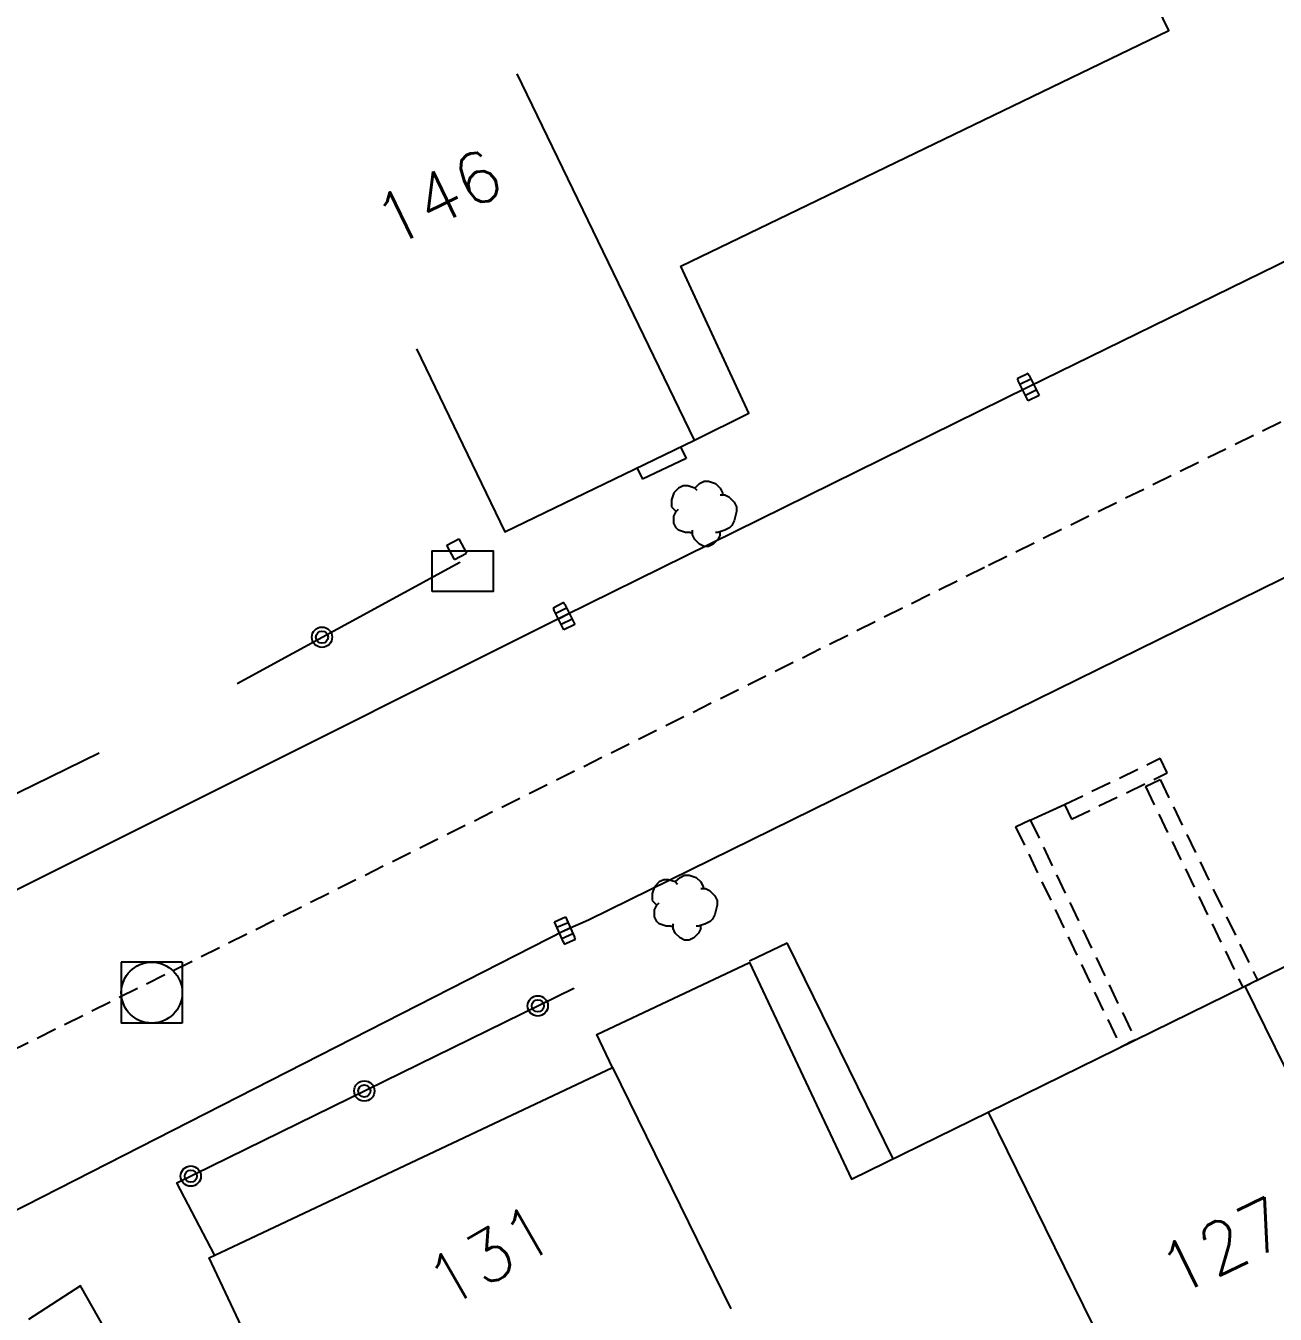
# Model space of a CAD drawing. Header units: millimetres. Extents: x 135999 to 137000, y 128000 to 129000.
# Drawn here: x 136190.91 to 136221.62, y 128768.25 to 128799.91 of the extents above; entities that cross this region are included whole.
import ezdxf
from ezdxf.enums import TextEntityAlignment as Align

# ---------------------------------------------------------------- set-up
doc = ezdxf.new("R2010")
doc.units = ezdxf.units.MM
doc.linetypes.add('DASHED', pattern=[0.75, 0.5, -0.25])
doc.layers.get('0').update_dxf_attribs({"linetype": 'CONTINUOUS'})
for name, color, linetype in [('W0001', 6, 'DASHED'), ('W0008', 7, 'CONTINUOUS'), ('W0100', 7, 'CONTINUOUS'), ('W0105', 7, 'CONTINUOUS'), ('W0112', 1, 'DASHED'), ('W0300', 7, 'CONTINUOUS'), ('W0322', 7, 'CONTINUOUS'), ('W0400', 7, 'CONTINUOUS'), ('W0420', 7, 'CONTINUOUS'), ('W0991', 7, 'CONTINUOUS'), ('W1102', 7, 'CONTINUOUS'), ('W1471', 7, 'CONTINUOUS')]:
    doc.layers.add(name, color=color, linetype=linetype)
doc.styles.get("Standard").update_dxf_attribs({"font": 'romans.shx', "width": 0.85})

# ---------------------------------------------------------------- blocks, each defined once
blk = doc.blocks.new('T400')
for p, q in [((-0.15, 0.3), (0.15, 0.3)), ((-0.15, -0.25), (-0.15, 0.3)), ((-0.15, 0.15), (0.15, 0.15)), ((-0.15, 0), (0.15, 0)), ((0.15, 0.3), (0.15, -0.25)), ((-0.15, -0.15), (0.15, -0.15)), ((-0.15, -0.25), (-0.15, -0.3)), ((-0.15, -0.3), (0.15, -0.3)), ((0.15, -0.3), (0.15, -0.25))]:
    blk.add_line(p, q)
blk = doc.blocks.new('T1471')
at = {"color": 0, "linetype": 'Continuous', "flags": 128}
blk.add_lwpolyline([(-0.75, -0.5), (-0.75, 0.5), (0.75, 0.5), (0.75, -0.5), (-0.75, -0.5)], dxfattribs=at)
blk = doc.blocks.new('T300')
for p, q in [((-0.571, 0.686), (-0.686, 0.629)), ((-0.457, 0.686), (-0.571, 0.686)), ((-0.286, 0.629), (-0.457, 0.686)), ((-0.286, 0.629), (-0.171, 0.743)), ((-0.171, 0.743), (-0.057, 0.8)), ((-0.057, 0.8), (0.057, 0.8)), ((0.057, 0.8), (0.229, 0.743)), ((0.229, 0.743), (0.343, 0.629)), ((-0.8, 0.514), (-0.857, 0.343)), ((-0.857, 0.343), (-0.857, 0.171)), ((-0.686, 0.629), (-0.8, 0.514)), ((-0.229, 0.571), (-0.286, 0.629)), ((0.343, 0.629), (0.4, 0.514)), ((0.457, 0.457), (0.343, 0.457)), ((0.4, 0.514), (0.4, 0.457)), ((0.571, 0.4), (0.457, 0.457)), ((0.571, 0.4), (0.686, 0.286)), ((-0.857, 0.171), (-0.743, 0.057)), ((-0.8, -0.057), (-0.743, 0.057)), ((-0.743, 0.057), (-0.686, 0.114)), ((0.686, 0.286), (0.743, 0.171)), ((0.743, 0.057), (0.686, -0.171)), ((0.743, 0.171), (0.743, 0.057)), ((-0.8, -0.171), (-0.8, -0.057)), ((-0.8, -0.229), (-0.8, -0.171)), ((-0.743, -0.343), (-0.8, -0.229)), ((0.629, -0.286), (0.571, -0.343)), ((0.686, -0.171), (0.629, -0.286)), ((-0.686, -0.4), (-0.743, -0.343)), ((-0.514, -0.457), (-0.686, -0.4)), ((-0.4, -0.457), (-0.514, -0.457)), ((-0.4, -0.457), (-0.343, -0.457)), ((-0.343, -0.457), (-0.343, -0.4)), ((-0.343, -0.514), (-0.343, -0.457)), ((-0.286, -0.629), (-0.343, -0.514)), ((-0.171, -0.743), (-0.286, -0.629)), ((0.286, -0.457), (0.229, -0.457)), ((0.286, -0.629), (0.229, -0.686)), ((0.457, -0.4), (0.286, -0.457)), ((0.343, -0.514), (0.286, -0.629)), ((0.343, -0.514), (0.343, -0.457)), ((0.571, -0.343), (0.457, -0.4)), ((-0.057, -0.8), (-0.171, -0.743)), ((0.057, -0.8), (-0.057, -0.8)), ((0.171, -0.743), (0.057, -0.8)), ((0.229, -0.686), (0.171, -0.743))]:
    blk.add_line(p, q)
blk = doc.blocks.new('T420')
for p, q in [((0.75, 0.75), (-0.75, 0.75)), ((-0.75, 0.75), (-0.75, -0.75)), ((0.75, 0.75), (0.75, -0.75)), ((0.75, -0.75), (-0.75, -0.75))]:
    blk.add_line(p, q)
blk.add_ellipse((0, 0), major_axis=(-0.53, 0.53), ratio=1, start_param=3.926991, end_param=10.210176)
blk = doc.blocks.new('t322o')
at = {"color": 0, "linetype": 'Continuous'}
for radius in [0.25, 0.15]:
    blk.add_circle((0, 0), radius, dxfattribs=at)

msp = doc.modelspace()

# ---------------------------------------------------------------- linework, layer by layer
at = {"layer": 'W0001'}
msp.add_lwpolyline([(136000, 128584.107), (136009.406, 128595.152), (136022.774, 128610.824), (136041.53, 128632.878), (136059.85, 128654.346), (136076.81, 128674.176), (136094.364, 128694.815), (136123.932, 128729.484), (136134.516, 128741.83), (136142.57, 128753.845), (136153.439, 128757.198), (136158.678, 128758.998), (136173.73, 128766.358), (136214.573, 128786.657), (136266.834, 128812.284), (136292.126, 128824.748), (136310.908, 128833.918), (136326.68, 128841.701)], dxfattribs=at)
at = {"layer": 'W0008'}
for points in [[(136328.162, 128838.521), (136303.877, 128826.533), (136292.036, 128820.765), (136264.644, 128807.331), (136261.113, 128805.578), (136228.143, 128789.412), (136225.764, 128788.27), (136204.74, 128777.937), (136204.162, 128777.681), (136190.915, 128770.922), (136177.351, 128764.262), (136162.924, 128757.169), (136151.877, 128751.866), (136146.188, 128749.49), (136143.929, 128747.372), (136141.932, 128745.172), (136125.692, 128726.329), (136117.284, 128716.531), (136101.838, 128698.405), (136083.32, 128676.702), (136077.835, 128670.285), (136075.231, 128667.246), (136063.987, 128654.092)], [(136291.603, 128831.345), (136291.752, 128830.502), (136291.635, 128829.507), (136291.477, 128829.069), (136290.594, 128827.98), (136289.75, 128827.414), (136274.763, 128820.042), (136250.104, 128807.967), (136244.74, 128805.323), (136222.428, 128794.394), (136215.548, 128791.028), (136204.137, 128785.4), (136185.383, 128776.023), (136174.918, 128770.817), (136157.04, 128762.037), (136144.949, 128759.57), (136143.064, 128759.36), (136140.591, 128759.206), (136137.935, 128759.159), (136134.505, 128759.271), (136131.724, 128759.306), (136126.87, 128758.83)]]:
    msp.add_lwpolyline(points, dxfattribs=at)
at = {"layer": 'W0100'}
for points in [[(136200.511, 128791.974), (136202.689, 128787.473), (136207.347, 128789.726), (136208.681, 128790.388), (136207.015, 128794.001), (136219.005, 128799.794), (136216.829, 128804.296)], [(136197.548, 128765.116), (136195.416, 128769.639), (136205.33, 128774.312), (136204.946, 128775.126), (136208.697, 128776.894), (136211.207, 128771.568), (136214.568, 128773.217), (136220.876, 128776.308), (136227.087, 128779.367), (136233.389, 128782.483), (136239.636, 128785.564), (136245.913, 128788.654), (136252.251, 128791.692)], [(136204.946, 128775.126), (136208.697, 128776.894), (136211.207, 128771.568), (136214.568, 128773.217), (136220.876, 128776.308), (136227.087, 128779.367), (136233.389, 128782.483), (136239.636, 128785.564), (136245.913, 128788.654), (136252.251, 128791.692)]]:
    msp.add_lwpolyline(points, dxfattribs=at)
at = {"layer": 'W0105'}
for p, q in [((136207.005, 128789.561), (136207.143, 128789.275)), ((136207.143, 128789.275), (136206.072, 128788.767)), ((136205.938, 128789.044), (136206.072, 128788.767)), ((136215.601, 128780.39), (136216.441, 128780.775)), ((136208.699, 128776.935), (136209.622, 128777.379)), ((136212.227, 128772.069), (136209.622, 128777.379))]:
    msp.add_line(p, q, dxfattribs=at)
at = {"layer": 'W0112'}
for points in [[(136201.45, 128786.798), (136201.263, 128787.152), (136201.557, 128787.307), (136201.744, 128786.953), (136201.744, 128786.953), (136201.744, 128786.953), (136201.744, 128786.953), (136201.744, 128786.953), (136201.744, 128786.953), (136201.744, 128786.953), (136201.744, 128786.953), (136201.744, 128786.953), (136201.744, 128786.953), (136201.744, 128786.953), (136201.744, 128786.953), (136201.744, 128786.953), (136201.744, 128786.953), (136201.744, 128786.953), (136201.744, 128786.953), (136201.744, 128786.953), (136201.744, 128786.953), (136201.744, 128786.953), (136201.744, 128786.953), (136201.744, 128786.953), (136201.744, 128786.953), (136201.744, 128786.953), (136201.744, 128786.953), (136201.744, 128786.953), (136201.744, 128786.953), (136201.744, 128786.953), (136201.744, 128786.953), (136201.744, 128786.953), (136201.744, 128786.953), (136201.744, 128786.953), (136201.744, 128786.953), (136201.744, 128786.953), (136201.744, 128786.953), (136201.744, 128786.953), (136201.744, 128786.953), (136201.744, 128786.953), (136201.744, 128786.953), (136201.744, 128786.953), (136201.744, 128786.953), (136201.744, 128786.953), (136201.744, 128786.953), (136201.744, 128786.953), (136201.744, 128786.953), (136201.744, 128786.953), (136201.744, 128786.953), (136201.744, 128786.953), (136201.744, 128786.953), (136201.744, 128786.953), (136201.744, 128786.953), (136201.744, 128786.953), (136201.744, 128786.953), (136201.744, 128786.953), (136201.744, 128786.953), (136201.744, 128786.953), (136201.744, 128786.953), (136201.744, 128786.953), (136201.744, 128786.953), (136201.744, 128786.953), (136201.744, 128786.953), (136201.744, 128786.953), (136201.744, 128786.953), (136201.744, 128786.953), (136201.744, 128786.953), (136201.744, 128786.953), (136201.744, 128786.953), (136201.744, 128786.953), (136201.744, 128786.953), (136201.744, 128786.953), (136201.744, 128786.953), (136201.744, 128786.953), (136201.744, 128786.953), (136201.744, 128786.953), (136201.744, 128786.953), (136201.744, 128786.953), (136201.744, 128786.953), (136201.744, 128786.953), (136201.744, 128786.953), (136201.744, 128786.953), (136201.744, 128786.953), (136201.744, 128786.953), (136201.744, 128786.953), (136201.744, 128786.953), (136201.744, 128786.953), (136201.744, 128786.953), (136201.744, 128786.953), (136201.744, 128786.953), (136201.744, 128786.953), (136201.744, 128786.953), (136201.744, 128786.953), (136201.744, 128786.953), (136201.744, 128786.953), (136201.744, 128786.953), (136201.744, 128786.953), (136201.744, 128786.953), (136201.744, 128786.953), (136201.744, 128786.953), (136201.744, 128786.953), (136201.744, 128786.953), (136201.744, 128786.953), (136201.744, 128786.953), (136201.744, 128786.953), (136201.744, 128786.953), (136201.744, 128786.953), (136201.744, 128786.953), (136201.744, 128786.953), (136201.744, 128786.953), (136201.744, 128786.953), (136201.744, 128786.953), (136201.744, 128786.953), (136201.744, 128786.953), (136201.744, 128786.953), (136201.744, 128786.953), (136201.744, 128786.953), (136201.744, 128786.953), (136201.744, 128786.953), (136201.744, 128786.953)], [(136201.45, 128786.798), (136201.744, 128786.953), (136201.744, 128786.953), (136201.744, 128786.953), (136201.744, 128786.953), (136201.744, 128786.953), (136201.744, 128786.953), (136201.744, 128786.953), (136201.744, 128786.953), (136201.744, 128786.953), (136201.744, 128786.953), (136201.744, 128786.953), (136201.744, 128786.953), (136201.744, 128786.953), (136201.744, 128786.953), (136201.744, 128786.953), (136201.744, 128786.953), (136201.744, 128786.953), (136201.744, 128786.953), (136201.744, 128786.953), (136201.744, 128786.953), (136201.744, 128786.953), (136201.744, 128786.953), (136201.744, 128786.953), (136201.744, 128786.953), (136201.744, 128786.953), (136201.744, 128786.953), (136201.744, 128786.953), (136201.744, 128786.953), (136201.744, 128786.953), (136201.744, 128786.953), (136201.744, 128786.953), (136201.744, 128786.953), (136201.744, 128786.953), (136201.744, 128786.953), (136201.744, 128786.953), (136201.744, 128786.953), (136201.744, 128786.953), (136201.744, 128786.953), (136201.744, 128786.953), (136201.744, 128786.953), (136201.744, 128786.953), (136201.744, 128786.953), (136201.744, 128786.953), (136201.744, 128786.953), (136201.744, 128786.953), (136201.744, 128786.953), (136201.744, 128786.953), (136201.744, 128786.953), (136201.744, 128786.953), (136201.744, 128786.953), (136201.744, 128786.953), (136201.744, 128786.953), (136201.744, 128786.953), (136201.744, 128786.953), (136201.744, 128786.953), (136201.744, 128786.953), (136201.744, 128786.953), (136201.744, 128786.953), (136201.744, 128786.953), (136201.744, 128786.953), (136201.744, 128786.953), (136201.744, 128786.953), (136201.744, 128786.953), (136201.744, 128786.953), (136201.744, 128786.953), (136201.744, 128786.953), (136201.744, 128786.953), (136201.744, 128786.953), (136201.744, 128786.953), (136201.744, 128786.953), (136201.744, 128786.953), (136201.744, 128786.953), (136201.744, 128786.953), (136201.744, 128786.953), (136201.744, 128786.953), (136201.744, 128786.953), (136201.744, 128786.953), (136201.744, 128786.953), (136201.744, 128786.953), (136201.744, 128786.953), (136201.744, 128786.953), (136201.744, 128786.953), (136201.744, 128786.953), (136201.744, 128786.953), (136201.744, 128786.953), (136201.744, 128786.953), (136201.744, 128786.953), (136201.744, 128786.953), (136201.744, 128786.953), (136201.744, 128786.953), (136201.744, 128786.953), (136201.744, 128786.953), (136201.744, 128786.953), (136201.744, 128786.953), (136201.744, 128786.953), (136201.744, 128786.953), (136201.744, 128786.953), (136201.744, 128786.953), (136201.744, 128786.953), (136201.744, 128786.953), (136201.744, 128786.953), (136201.744, 128786.953), (136201.744, 128786.953), (136201.744, 128786.953), (136201.744, 128786.953), (136201.744, 128786.953), (136201.744, 128786.953), (136201.744, 128786.953), (136201.744, 128786.953), (136201.744, 128786.953), (136201.744, 128786.953), (136201.744, 128786.953), (136201.744, 128786.953), (136201.744, 128786.953), (136201.744, 128786.953), (136201.744, 128786.953), (136201.744, 128786.953), (136201.744, 128786.953), (136201.744, 128786.953)], [(136216.439, 128780.774), (136218.793, 128781.91), (136218.793, 128781.91), (136218.793, 128781.91), (136218.793, 128781.91), (136218.793, 128781.91), (136218.793, 128781.91), (136218.793, 128781.91), (136218.793, 128781.91), (136218.793, 128781.91), (136218.793, 128781.91), (136218.793, 128781.91), (136218.793, 128781.91), (136218.793, 128781.91), (136218.793, 128781.91), (136218.793, 128781.91), (136218.793, 128781.91), (136218.793, 128781.91), (136218.793, 128781.91), (136218.793, 128781.91), (136218.793, 128781.91), (136218.793, 128781.91), (136218.793, 128781.91), (136218.793, 128781.91), (136218.793, 128781.91), (136218.793, 128781.91), (136218.793, 128781.91), (136218.793, 128781.91), (136218.793, 128781.91), (136218.793, 128781.91), (136218.793, 128781.91), (136218.793, 128781.91), (136218.793, 128781.91), (136218.793, 128781.91), (136218.793, 128781.91), (136218.793, 128781.91), (136218.793, 128781.91), (136218.793, 128781.91), (136218.793, 128781.91), (136218.793, 128781.91), (136218.793, 128781.91), (136218.793, 128781.91), (136218.793, 128781.91), (136218.793, 128781.91), (136218.793, 128781.91), (136218.793, 128781.91), (136218.793, 128781.91), (136218.793, 128781.91), (136218.793, 128781.91), (136218.793, 128781.91), (136218.793, 128781.91), (136218.793, 128781.91), (136218.793, 128781.91), (136218.793, 128781.91), (136218.793, 128781.91), (136218.793, 128781.91), (136218.793, 128781.91), (136218.793, 128781.91), (136218.793, 128781.91), (136218.793, 128781.91), (136218.793, 128781.91), (136218.793, 128781.91), (136218.793, 128781.91), (136218.793, 128781.91), (136218.793, 128781.91), (136218.793, 128781.91), (136218.793, 128781.91), (136218.793, 128781.91), (136218.793, 128781.91), (136218.793, 128781.91), (136218.793, 128781.91), (136218.793, 128781.91), (136218.793, 128781.91), (136218.793, 128781.91), (136218.793, 128781.91), (136218.793, 128781.91), (136218.793, 128781.91), (136218.793, 128781.91), (136218.793, 128781.91), (136218.793, 128781.91), (136218.793, 128781.91), (136218.793, 128781.91), (136218.793, 128781.91), (136218.793, 128781.91), (136218.793, 128781.91), (136218.793, 128781.91), (136218.793, 128781.91), (136218.793, 128781.91), (136218.793, 128781.91), (136218.793, 128781.91), (136218.793, 128781.91), (136218.793, 128781.91), (136218.793, 128781.91), (136218.793, 128781.91), (136218.793, 128781.91), (136218.793, 128781.91), (136218.793, 128781.91), (136218.793, 128781.91), (136218.793, 128781.91), (136218.793, 128781.91), (136218.793, 128781.91), (136218.793, 128781.91), (136218.793, 128781.91), (136218.793, 128781.91), (136218.793, 128781.91), (136218.793, 128781.91), (136218.793, 128781.91), (136218.793, 128781.91), (136218.793, 128781.91), (136218.793, 128781.91), (136218.793, 128781.91), (136218.793, 128781.91), (136218.793, 128781.91), (136218.793, 128781.91), (136218.793, 128781.91), (136218.793, 128781.91), (136218.793, 128781.91), (136218.793, 128781.91), (136218.793, 128781.91), (136218.793, 128781.91)], [(136216.439, 128780.774), (136216.613, 128780.414), (136218.967, 128781.55), (136218.793, 128781.91), (136218.793, 128781.91), (136218.793, 128781.91), (136218.793, 128781.91), (136218.793, 128781.91), (136218.793, 128781.91), (136218.793, 128781.91), (136218.793, 128781.91), (136218.793, 128781.91), (136218.793, 128781.91), (136218.793, 128781.91), (136218.793, 128781.91), (136218.793, 128781.91), (136218.793, 128781.91), (136218.793, 128781.91), (136218.793, 128781.91), (136218.793, 128781.91), (136218.793, 128781.91), (136218.793, 128781.91), (136218.793, 128781.91), (136218.793, 128781.91), (136218.793, 128781.91), (136218.793, 128781.91), (136218.793, 128781.91), (136218.793, 128781.91), (136218.793, 128781.91), (136218.793, 128781.91), (136218.793, 128781.91), (136218.793, 128781.91), (136218.793, 128781.91), (136218.793, 128781.91), (136218.793, 128781.91), (136218.793, 128781.91), (136218.793, 128781.91), (136218.793, 128781.91), (136218.793, 128781.91), (136218.793, 128781.91), (136218.793, 128781.91), (136218.793, 128781.91), (136218.793, 128781.91), (136218.793, 128781.91), (136218.793, 128781.91), (136218.793, 128781.91), (136218.793, 128781.91), (136218.793, 128781.91), (136218.793, 128781.91), (136218.793, 128781.91), (136218.793, 128781.91), (136218.793, 128781.91), (136218.793, 128781.91), (136218.793, 128781.91), (136218.793, 128781.91), (136218.793, 128781.91), (136218.793, 128781.91), (136218.793, 128781.91), (136218.793, 128781.91), (136218.793, 128781.91), (136218.793, 128781.91), (136218.793, 128781.91), (136218.793, 128781.91), (136218.793, 128781.91), (136218.793, 128781.91), (136218.793, 128781.91), (136218.793, 128781.91), (136218.793, 128781.91), (136218.793, 128781.91), (136218.793, 128781.91), (136218.793, 128781.91), (136218.793, 128781.91), (136218.793, 128781.91), (136218.793, 128781.91), (136218.793, 128781.91), (136218.793, 128781.91), (136218.793, 128781.91), (136218.793, 128781.91), (136218.793, 128781.91), (136218.793, 128781.91), (136218.793, 128781.91), (136218.793, 128781.91), (136218.793, 128781.91), (136218.793, 128781.91), (136218.793, 128781.91), (136218.793, 128781.91), (136218.793, 128781.91), (136218.793, 128781.91), (136218.793, 128781.91), (136218.793, 128781.91), (136218.793, 128781.91), (136218.793, 128781.91), (136218.793, 128781.91), (136218.793, 128781.91), (136218.793, 128781.91), (136218.793, 128781.91), (136218.793, 128781.91), (136218.793, 128781.91), (136218.793, 128781.91), (136218.793, 128781.91), (136218.793, 128781.91), (136218.793, 128781.91), (136218.793, 128781.91), (136218.793, 128781.91), (136218.793, 128781.91), (136218.793, 128781.91), (136218.793, 128781.91), (136218.793, 128781.91), (136218.793, 128781.91), (136218.793, 128781.91), (136218.793, 128781.91), (136218.793, 128781.91), (136218.793, 128781.91), (136218.793, 128781.91), (136218.793, 128781.91), (136218.793, 128781.91), (136218.793, 128781.91), (136218.793, 128781.91), (136218.793, 128781.91), (136218.793, 128781.91)], [(136218.43, 128781.216), (136218.789, 128781.391), (136221.183, 128776.458), (136221.003, 128776.37), (136221.003, 128776.37), (136221.003, 128776.37), (136221.003, 128776.37), (136221.003, 128776.37), (136221.003, 128776.37), (136221.003, 128776.37), (136221.003, 128776.37), (136221.003, 128776.37), (136221.003, 128776.37), (136221.003, 128776.37), (136221.003, 128776.37), (136221.003, 128776.37), (136221.003, 128776.37), (136221.003, 128776.37), (136221.003, 128776.37), (136221.003, 128776.37), (136221.003, 128776.37), (136221.003, 128776.37), (136221.003, 128776.37), (136221.003, 128776.37), (136221.003, 128776.37), (136221.003, 128776.37), (136221.003, 128776.37), (136221.003, 128776.37), (136221.003, 128776.37), (136221.003, 128776.37), (136221.003, 128776.37), (136221.003, 128776.37), (136221.003, 128776.37), (136221.003, 128776.37), (136221.003, 128776.37), (136221.003, 128776.37), (136221.003, 128776.37), (136221.003, 128776.37), (136221.003, 128776.37), (136221.003, 128776.37), (136221.003, 128776.37), (136221.003, 128776.37), (136221.003, 128776.37), (136221.003, 128776.37), (136221.003, 128776.37), (136221.003, 128776.37), (136221.003, 128776.37), (136221.003, 128776.37), (136221.003, 128776.37), (136221.003, 128776.37), (136221.003, 128776.37), (136221.003, 128776.37), (136221.003, 128776.37), (136221.003, 128776.37), (136221.003, 128776.37), (136221.003, 128776.37), (136221.003, 128776.37), (136221.003, 128776.37), (136221.003, 128776.37), (136221.003, 128776.37), (136221.003, 128776.37), (136221.003, 128776.37), (136221.003, 128776.37), (136221.003, 128776.37), (136221.003, 128776.37), (136221.003, 128776.37), (136221.003, 128776.37), (136221.003, 128776.37), (136221.003, 128776.37), (136221.003, 128776.37), (136221.003, 128776.37), (136221.003, 128776.37), (136221.003, 128776.37), (136221.003, 128776.37), (136221.003, 128776.37), (136221.003, 128776.37), (136221.003, 128776.37), (136221.003, 128776.37), (136221.003, 128776.37), (136221.003, 128776.37), (136221.003, 128776.37), (136221.003, 128776.37), (136221.003, 128776.37), (136221.003, 128776.37), (136221.003, 128776.37), (136221.003, 128776.37), (136221.003, 128776.37), (136221.003, 128776.37), (136221.003, 128776.37), (136221.003, 128776.37), (136221.003, 128776.37), (136221.003, 128776.37), (136221.003, 128776.37), (136221.003, 128776.37), (136221.003, 128776.37), (136221.003, 128776.37), (136221.003, 128776.37), (136221.003, 128776.37), (136221.003, 128776.37), (136221.003, 128776.37), (136221.003, 128776.37), (136221.003, 128776.37), (136221.003, 128776.37), (136221.003, 128776.37), (136221.003, 128776.37), (136221.003, 128776.37), (136221.003, 128776.37), (136221.003, 128776.37), (136221.003, 128776.37), (136221.003, 128776.37), (136221.003, 128776.37), (136221.003, 128776.37), (136221.003, 128776.37), (136221.003, 128776.37), (136221.003, 128776.37), (136221.003, 128776.37), (136221.003, 128776.37), (136221.003, 128776.37), (136221.003, 128776.37), (136221.003, 128776.37)], [(136218.43, 128781.216), (136220.823, 128776.283), (136221.003, 128776.37), (136221.003, 128776.37), (136221.003, 128776.37), (136221.003, 128776.37), (136221.003, 128776.37), (136221.003, 128776.37), (136221.003, 128776.37), (136221.003, 128776.37), (136221.003, 128776.37), (136221.003, 128776.37), (136221.003, 128776.37), (136221.003, 128776.37), (136221.003, 128776.37), (136221.003, 128776.37), (136221.003, 128776.37), (136221.003, 128776.37), (136221.003, 128776.37), (136221.003, 128776.37), (136221.003, 128776.37), (136221.003, 128776.37), (136221.003, 128776.37), (136221.003, 128776.37), (136221.003, 128776.37), (136221.003, 128776.37), (136221.003, 128776.37), (136221.003, 128776.37), (136221.003, 128776.37), (136221.003, 128776.37), (136221.003, 128776.37), (136221.003, 128776.37), (136221.003, 128776.37), (136221.003, 128776.37), (136221.003, 128776.37), (136221.003, 128776.37), (136221.003, 128776.37), (136221.003, 128776.37), (136221.003, 128776.37), (136221.003, 128776.37), (136221.003, 128776.37), (136221.003, 128776.37), (136221.003, 128776.37), (136221.003, 128776.37), (136221.003, 128776.37), (136221.003, 128776.37), (136221.003, 128776.37), (136221.003, 128776.37), (136221.003, 128776.37), (136221.003, 128776.37), (136221.003, 128776.37), (136221.003, 128776.37), (136221.003, 128776.37), (136221.003, 128776.37), (136221.003, 128776.37), (136221.003, 128776.37), (136221.003, 128776.37), (136221.003, 128776.37), (136221.003, 128776.37), (136221.003, 128776.37), (136221.003, 128776.37), (136221.003, 128776.37), (136221.003, 128776.37), (136221.003, 128776.37), (136221.003, 128776.37), (136221.003, 128776.37), (136221.003, 128776.37), (136221.003, 128776.37), (136221.003, 128776.37), (136221.003, 128776.37), (136221.003, 128776.37), (136221.003, 128776.37), (136221.003, 128776.37), (136221.003, 128776.37), (136221.003, 128776.37), (136221.003, 128776.37), (136221.003, 128776.37), (136221.003, 128776.37), (136221.003, 128776.37), (136221.003, 128776.37), (136221.003, 128776.37), (136221.003, 128776.37), (136221.003, 128776.37), (136221.003, 128776.37), (136221.003, 128776.37), (136221.003, 128776.37), (136221.003, 128776.37), (136221.003, 128776.37), (136221.003, 128776.37), (136221.003, 128776.37), (136221.003, 128776.37), (136221.003, 128776.37), (136221.003, 128776.37), (136221.003, 128776.37), (136221.003, 128776.37), (136221.003, 128776.37), (136221.003, 128776.37), (136221.003, 128776.37), (136221.003, 128776.37), (136221.003, 128776.37), (136221.003, 128776.37), (136221.003, 128776.37), (136221.003, 128776.37), (136221.003, 128776.37), (136221.003, 128776.37), (136221.003, 128776.37), (136221.003, 128776.37), (136221.003, 128776.37), (136221.003, 128776.37), (136221.003, 128776.37), (136221.003, 128776.37), (136221.003, 128776.37), (136221.003, 128776.37), (136221.003, 128776.37), (136221.003, 128776.37), (136221.003, 128776.37), (136221.003, 128776.37), (136221.003, 128776.37), (136221.003, 128776.37), (136221.003, 128776.37)], [(136215.239, 128780.228), (136215.599, 128780.4), (136218.183, 128774.993), (136218.002, 128774.907), (136218.002, 128774.907), (136218.002, 128774.907), (136218.002, 128774.907), (136218.002, 128774.907), (136218.002, 128774.907), (136218.002, 128774.907), (136218.002, 128774.907), (136218.002, 128774.907), (136218.002, 128774.907), (136218.002, 128774.907), (136218.002, 128774.907), (136218.002, 128774.907), (136218.002, 128774.907), (136218.002, 128774.907), (136218.002, 128774.907), (136218.002, 128774.907), (136218.002, 128774.907), (136218.002, 128774.907), (136218.002, 128774.907), (136218.002, 128774.907), (136218.002, 128774.907), (136218.002, 128774.907), (136218.002, 128774.907), (136218.002, 128774.907), (136218.002, 128774.907), (136218.002, 128774.907), (136218.002, 128774.907), (136218.002, 128774.907), (136218.002, 128774.907), (136218.002, 128774.907), (136218.002, 128774.907), (136218.002, 128774.907), (136218.002, 128774.907), (136218.002, 128774.907), (136218.002, 128774.907), (136218.002, 128774.907), (136218.002, 128774.907), (136218.002, 128774.907), (136218.002, 128774.907), (136218.002, 128774.907), (136218.002, 128774.907), (136218.002, 128774.907), (136218.002, 128774.907), (136218.002, 128774.907), (136218.002, 128774.907), (136218.002, 128774.907), (136218.002, 128774.907), (136218.002, 128774.907), (136218.002, 128774.907), (136218.002, 128774.907), (136218.002, 128774.907), (136218.002, 128774.907), (136218.002, 128774.907), (136218.002, 128774.907), (136218.002, 128774.907), (136218.002, 128774.907), (136218.002, 128774.907), (136218.002, 128774.907), (136218.002, 128774.907), (136218.002, 128774.907), (136218.002, 128774.907), (136218.002, 128774.907), (136218.002, 128774.907), (136218.002, 128774.907), (136218.002, 128774.907), (136218.002, 128774.907), (136218.002, 128774.907), (136218.002, 128774.907), (136218.002, 128774.907), (136218.002, 128774.907), (136218.002, 128774.907), (136218.002, 128774.907), (136218.002, 128774.907), (136218.002, 128774.907), (136218.002, 128774.907), (136218.002, 128774.907), (136218.002, 128774.907), (136218.002, 128774.907), (136218.002, 128774.907), (136218.002, 128774.907), (136218.002, 128774.907), (136218.002, 128774.907), (136218.002, 128774.907), (136218.002, 128774.907), (136218.002, 128774.907), (136218.002, 128774.907), (136218.002, 128774.907), (136218.002, 128774.907), (136218.002, 128774.907), (136218.002, 128774.907), (136218.002, 128774.907), (136218.002, 128774.907), (136218.002, 128774.907), (136218.002, 128774.907), (136218.002, 128774.907), (136218.002, 128774.907), (136218.002, 128774.907), (136218.002, 128774.907), (136218.002, 128774.907), (136218.002, 128774.907), (136218.002, 128774.907), (136218.002, 128774.907), (136218.002, 128774.907), (136218.002, 128774.907), (136218.002, 128774.907), (136218.002, 128774.907), (136218.002, 128774.907), (136218.002, 128774.907), (136218.002, 128774.907), (136218.002, 128774.907), (136218.002, 128774.907), (136218.002, 128774.907), (136218.002, 128774.907), (136218.002, 128774.907), (136218.002, 128774.907), (136218.002, 128774.907)], [(136215.239, 128780.228), (136217.822, 128774.821), (136218.002, 128774.907), (136218.002, 128774.907), (136218.002, 128774.907), (136218.002, 128774.907), (136218.002, 128774.907), (136218.002, 128774.907), (136218.002, 128774.907), (136218.002, 128774.907), (136218.002, 128774.907), (136218.002, 128774.907), (136218.002, 128774.907), (136218.002, 128774.907), (136218.002, 128774.907), (136218.002, 128774.907), (136218.002, 128774.907), (136218.002, 128774.907), (136218.002, 128774.907), (136218.002, 128774.907), (136218.002, 128774.907), (136218.002, 128774.907), (136218.002, 128774.907), (136218.002, 128774.907), (136218.002, 128774.907), (136218.002, 128774.907), (136218.002, 128774.907), (136218.002, 128774.907), (136218.002, 128774.907), (136218.002, 128774.907), (136218.002, 128774.907), (136218.002, 128774.907), (136218.002, 128774.907), (136218.002, 128774.907), (136218.002, 128774.907), (136218.002, 128774.907), (136218.002, 128774.907), (136218.002, 128774.907), (136218.002, 128774.907), (136218.002, 128774.907), (136218.002, 128774.907), (136218.002, 128774.907), (136218.002, 128774.907), (136218.002, 128774.907), (136218.002, 128774.907), (136218.002, 128774.907), (136218.002, 128774.907), (136218.002, 128774.907), (136218.002, 128774.907), (136218.002, 128774.907), (136218.002, 128774.907), (136218.002, 128774.907), (136218.002, 128774.907), (136218.002, 128774.907), (136218.002, 128774.907), (136218.002, 128774.907), (136218.002, 128774.907), (136218.002, 128774.907), (136218.002, 128774.907), (136218.002, 128774.907), (136218.002, 128774.907), (136218.002, 128774.907), (136218.002, 128774.907), (136218.002, 128774.907), (136218.002, 128774.907), (136218.002, 128774.907), (136218.002, 128774.907), (136218.002, 128774.907), (136218.002, 128774.907), (136218.002, 128774.907), (136218.002, 128774.907), (136218.002, 128774.907), (136218.002, 128774.907), (136218.002, 128774.907), (136218.002, 128774.907), (136218.002, 128774.907), (136218.002, 128774.907), (136218.002, 128774.907), (136218.002, 128774.907), (136218.002, 128774.907), (136218.002, 128774.907), (136218.002, 128774.907), (136218.002, 128774.907), (136218.002, 128774.907), (136218.002, 128774.907), (136218.002, 128774.907), (136218.002, 128774.907), (136218.002, 128774.907), (136218.002, 128774.907), (136218.002, 128774.907), (136218.002, 128774.907), (136218.002, 128774.907), (136218.002, 128774.907), (136218.002, 128774.907), (136218.002, 128774.907), (136218.002, 128774.907), (136218.002, 128774.907), (136218.002, 128774.907), (136218.002, 128774.907), (136218.002, 128774.907), (136218.002, 128774.907), (136218.002, 128774.907), (136218.002, 128774.907), (136218.002, 128774.907), (136218.002, 128774.907), (136218.002, 128774.907), (136218.002, 128774.907), (136218.002, 128774.907), (136218.002, 128774.907), (136218.002, 128774.907), (136218.002, 128774.907), (136218.002, 128774.907), (136218.002, 128774.907), (136218.002, 128774.907), (136218.002, 128774.907), (136218.002, 128774.907), (136218.002, 128774.907), (136218.002, 128774.907), (136218.002, 128774.907), (136218.002, 128774.907)]]:
    msp.add_lwpolyline(points, dxfattribs=at)
at = {"layer": 'W0322'}
for points in [[(136196.107, 128783.749), (136201.58, 128786.733), (136201.58, 128786.733), (136201.58, 128786.733), (136201.58, 128786.733), (136201.58, 128786.733), (136201.58, 128786.733), (136201.58, 128786.733), (136201.58, 128786.733), (136201.58, 128786.733), (136201.58, 128786.733), (136201.58, 128786.733), (136201.58, 128786.733), (136201.58, 128786.733), (136201.58, 128786.733), (136201.58, 128786.733), (136201.58, 128786.733), (136201.58, 128786.733), (136201.58, 128786.733), (136201.58, 128786.733), (136201.58, 128786.733), (136201.58, 128786.733), (136201.58, 128786.733), (136201.58, 128786.733), (136201.58, 128786.733), (136201.58, 128786.733), (136201.58, 128786.733), (136201.58, 128786.733), (136201.58, 128786.733), (136201.58, 128786.733), (136201.58, 128786.733), (136201.58, 128786.733), (136201.58, 128786.733), (136201.58, 128786.733), (136201.58, 128786.733), (136201.58, 128786.733), (136201.58, 128786.733), (136201.58, 128786.733), (136201.58, 128786.733), (136201.58, 128786.733), (136201.58, 128786.733), (136201.58, 128786.733), (136201.58, 128786.733), (136201.58, 128786.733), (136201.58, 128786.733), (136201.58, 128786.733), (136201.58, 128786.733), (136201.58, 128786.733), (136201.58, 128786.733), (136201.58, 128786.733), (136201.58, 128786.733), (136201.58, 128786.733), (136201.58, 128786.733), (136201.58, 128786.733), (136201.58, 128786.733), (136201.58, 128786.733), (136201.58, 128786.733), (136201.58, 128786.733), (136201.58, 128786.733), (136201.58, 128786.733), (136201.58, 128786.733), (136201.58, 128786.733), (136201.58, 128786.733), (136201.58, 128786.733), (136201.58, 128786.733), (136201.58, 128786.733), (136201.58, 128786.733), (136201.58, 128786.733), (136201.58, 128786.733), (136201.58, 128786.733), (136201.58, 128786.733), (136201.58, 128786.733), (136201.58, 128786.733), (136201.58, 128786.733), (136201.58, 128786.733), (136201.58, 128786.733), (136201.58, 128786.733), (136201.58, 128786.733), (136201.58, 128786.733), (136201.58, 128786.733), (136201.58, 128786.733), (136201.58, 128786.733), (136201.58, 128786.733), (136201.58, 128786.733), (136201.58, 128786.733), (136201.58, 128786.733), (136201.58, 128786.733), (136201.58, 128786.733), (136201.58, 128786.733), (136201.58, 128786.733), (136201.58, 128786.733), (136201.58, 128786.733), (136201.58, 128786.733), (136201.58, 128786.733), (136201.58, 128786.733), (136201.58, 128786.733), (136201.58, 128786.733), (136201.58, 128786.733), (136201.58, 128786.733), (136201.58, 128786.733), (136201.58, 128786.733)], [(136201.58, 128786.733), (136201.58, 128786.733), (136201.58, 128786.733), (136201.58, 128786.733), (136201.58, 128786.733), (136201.58, 128786.733), (136201.58, 128786.733), (136201.58, 128786.733), (136201.58, 128786.733), (136201.58, 128786.733), (136201.58, 128786.733), (136201.58, 128786.733), (136201.58, 128786.733), (136201.58, 128786.733), (136201.58, 128786.733), (136201.58, 128786.733), (136201.58, 128786.733), (136201.58, 128786.733), (136201.58, 128786.733), (136201.58, 128786.733)], [(136144.276, 128760.968), (136144.276, 128760.968), (136144.276, 128760.968), (136144.276, 128760.968), (136144.276, 128760.968), (136144.276, 128760.968), (136144.276, 128760.968), (136144.276, 128760.968), (136144.276, 128760.968), (136144.276, 128760.968), (136144.276, 128760.968), (136144.276, 128760.968), (136144.276, 128760.968), (136144.276, 128760.968), (136144.276, 128760.968), (136144.276, 128760.968), (136156.15, 128763.972), (136158.15, 128764.962), (136183.575, 128777.573), (136192.717, 128782.045)], [(136195.552, 128769.709), (136194.626, 128771.476), (136204.379, 128776.26), (136204.379, 128776.26), (136204.379, 128776.26), (136204.379, 128776.26), (136204.379, 128776.26), (136204.379, 128776.26), (136204.379, 128776.26), (136204.379, 128776.26), (136204.379, 128776.26), (136204.379, 128776.26), (136204.379, 128776.26), (136204.379, 128776.26), (136204.379, 128776.26), (136204.379, 128776.26), (136204.379, 128776.26), (136204.379, 128776.26), (136204.379, 128776.26), (136204.379, 128776.26), (136204.379, 128776.26), (136204.379, 128776.26), (136204.379, 128776.26), (136204.379, 128776.26), (136204.379, 128776.26), (136204.379, 128776.26), (136204.379, 128776.26), (136204.379, 128776.26), (136204.379, 128776.26), (136204.379, 128776.26), (136204.379, 128776.26), (136204.379, 128776.26), (136204.379, 128776.26), (136204.379, 128776.26), (136204.379, 128776.26), (136204.379, 128776.26), (136204.379, 128776.26), (136204.379, 128776.26), (136204.379, 128776.26), (136204.379, 128776.26), (136204.379, 128776.26), (136204.379, 128776.26), (136204.379, 128776.26), (136204.379, 128776.26), (136204.379, 128776.26), (136204.379, 128776.26), (136204.379, 128776.26), (136204.379, 128776.26), (136204.379, 128776.26), (136204.379, 128776.26), (136204.379, 128776.26), (136204.379, 128776.26), (136204.379, 128776.26), (136204.379, 128776.26), (136204.379, 128776.26), (136204.379, 128776.26), (136204.379, 128776.26), (136204.379, 128776.26), (136204.379, 128776.26), (136204.379, 128776.26), (136204.379, 128776.26), (136204.379, 128776.26), (136204.379, 128776.26), (136204.379, 128776.26), (136204.379, 128776.26), (136204.379, 128776.26), (136204.379, 128776.26), (136204.379, 128776.26), (136204.379, 128776.26), (136204.379, 128776.26), (136204.379, 128776.26), (136204.379, 128776.26), (136204.379, 128776.26), (136204.379, 128776.26), (136204.379, 128776.26), (136204.379, 128776.26), (136204.379, 128776.26), (136204.379, 128776.26), (136204.379, 128776.26), (136204.379, 128776.26), (136204.379, 128776.26), (136204.379, 128776.26), (136204.379, 128776.26), (136204.379, 128776.26), (136204.379, 128776.26), (136204.379, 128776.26), (136204.379, 128776.26), (136204.379, 128776.26), (136204.379, 128776.26), (136204.379, 128776.26), (136204.379, 128776.26), (136204.379, 128776.26), (136204.379, 128776.26), (136204.379, 128776.26), (136204.379, 128776.26), (136204.379, 128776.26), (136204.379, 128776.26), (136204.379, 128776.26), (136204.379, 128776.26), (136204.379, 128776.26), (136204.379, 128776.26)], [(136204.379, 128776.26), (136204.379, 128776.26), (136204.379, 128776.26), (136204.379, 128776.26), (136204.379, 128776.26), (136204.379, 128776.26), (136204.379, 128776.26), (136204.379, 128776.26), (136204.379, 128776.26), (136204.379, 128776.26), (136204.379, 128776.26), (136204.379, 128776.26), (136204.379, 128776.26), (136204.379, 128776.26), (136204.379, 128776.26), (136204.379, 128776.26), (136204.379, 128776.26), (136204.379, 128776.26), (136204.379, 128776.26), (136204.379, 128776.26)], [(136194.375, 128765.201), (136192.253, 128768.948), (136190.978, 128768.118)]]:
    msp.add_lwpolyline(points, dxfattribs=at)
at = {"layer": 'W1102'}
for p, q in [((136207.347, 128789.726), (136202.992, 128798.728)), ((136220.876, 128776.308), (136224.271, 128769.38)), ((136205.33, 128774.312), (136208.239, 128768.381)), ((136214.568, 128773.217), (136218.966, 128764.251))]:
    msp.add_line(p, q, dxfattribs=at)

# ---------------------------------------------------------------- block references
at = {"layer": 'W0300'}
for p in [(136207.638, 128787.918), (136207.162, 128778.242)]:
    msp.add_blockref('T300', p, dxfattribs=at)
at = {"layer": 'W0322'}
for p, rotation in [((136198.192, 128784.886), 28.60021758839903), ((136203.496, 128775.827), 26.12881761683347), ((136199.232, 128773.735), 26.12881761683347), ((136194.967, 128771.643), 26.12881761683347)]:
    msp.add_blockref('t322o', p, dxfattribs=dict(at, rotation=rotation))
at = {"layer": 'W0400'}
for p, rotation in [((136215.548, 128791.028), 206.0693949639217), ((136204.137, 128785.4), 206.2510028508662), ((136204.162, 128777.681), 23.88238409163316)]:
    msp.add_blockref('T400', p, dxfattribs=dict(at, rotation=rotation))
at = {"layer": 'W0420'}
msp.add_blockref('T420', (136194.009, 128776.152), dxfattribs=at)
at = {"layer": 'W1471'}
msp.add_blockref('T1471', (136201.652, 128786.509), dxfattribs=at)

# ---------------------------------------------------------------- texts
at = {"layer": 'W0991'}
for s, rotation, p in [('146', 25.795, (136201.049, 128795.699)), ('127', 26.0986, (136220.332, 128769.928)), ('131', 29.9291, (136202.309, 128769.691))]:
    msp.add_text(s, height=1.25, rotation=rotation, dxfattribs=at).set_placement(p, align=Align.MIDDLE)

doc.saveas('drawing.dxf')
